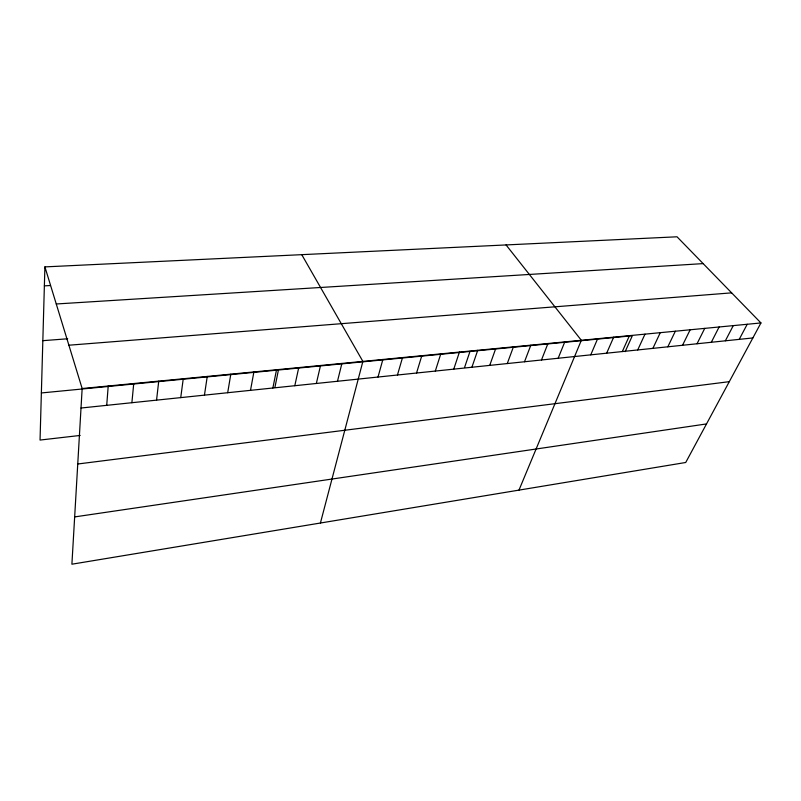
<?xml version="1.0" encoding="UTF-8"?>
<svg xmlns="http://www.w3.org/2000/svg" width="801" height="801" viewBox="0 0 801 801"><rect width="100%" height="100%" fill="white"/><g stroke="black" fill="none" stroke-linecap="round" stroke-linejoin="round"><path stroke-width="1.2" d="M44.906 266.893L82.153 388.525L71.9 564.204L685.726 462.487L760.95 322.943L677.025 236.796L44.906 266.893L40.05 440.059L80.19 435.434M106.713 405.336L108.215 386.012M131.885 402.713L133.737 383.539M156.555 400.14L158.738 381.126M180.736 397.616L183.249 378.763M204.445 395.143L207.259 376.44M227.694 392.72L230.808 374.167M250.503 390.337L253.897 371.934M272.871 388.004L276.535 369.742M274.893 387.504L278.428 370.002M294.808 385.722L298.743 367.599M316.345 383.469L320.53 365.496M337.481 381.266L341.907 363.434M320.42 523.023L362.883 361.401L301.757 254.668M378.012 377.041L382.878 359.469M397.446 375.018L402.523 357.576M416.54 373.026L421.817 355.704M435.313 371.063L440.78 353.882M453.756 369.141L459.414 352.08M464.55 367.519L469.987 351.459M471.899 367.248L477.726 350.307M489.731 365.386L495.729 348.565M507.263 363.554L513.431 346.853M524.515 361.762L530.833 345.181M541.476 359.989L547.954 343.519M558.167 358.247L564.785 341.897M518.978 490.122L581.346 340.295L506.062 244.936M590.748 354.853L597.646 338.723M606.657 353.191L613.676 337.171M622.307 351.559L629.456 335.649M625.16 351.649L632.339 335.749L41.372 392.951M637.716 349.947L644.995 334.147M652.895 348.365L660.274 332.665M667.834 346.813L675.333 331.214M682.542 345.271L690.152 329.782M697.03 343.759L704.74 328.37M711.308 342.277L719.118 326.988M725.366 340.805L733.265 325.617M739.213 339.364L747.213 324.275M74.663 516.915L706.512 423.929M77.747 463.999L729.29 381.666M81.021 408.019L752.87 337.942M82.153 388.525L760.95 322.943M68.886 345.211L731.633 292.856M42.833 340.675L67.695 338.773M56.26 303.98L703.148 263.609M44.375 285.867L50.493 285.526"/></g></svg>
